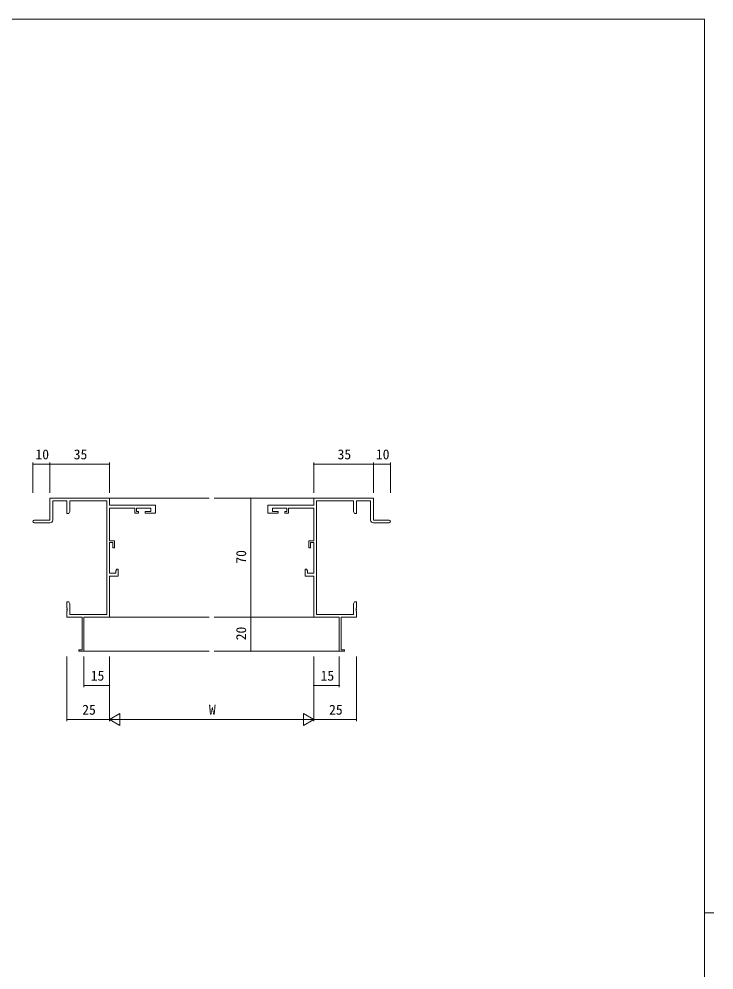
# Model space of a CAD drawing. Units: millimetres, scale not verified. Extents: x -1188 to 399, y -840 to 288.
# Drawn here: x -45 to 363, y -276 to 283 of the extents above; entities that cross this region are included whole.
import ezdxf
from ezdxf.enums import TextEntityAlignment as Align

# ---------------------------------------------------------------- set-up
doc = ezdxf.new("R2010")
doc.units = ezdxf.units.MM
doc.header["$LTSCALE"] = 4
for name, color, linetype, lineweight in [('0-1_YKK_ZWAK', 7, 'Continuous', 9), ('0-3_YKK_12', 2, 'Continuous', 9), ('0-4_YKK_D', 6, 'Continuous', 9), ('0-5_YKK_11', 7, 'Continuous', 9)]:
    doc.layers.add(name, color=color, linetype=linetype, lineweight=lineweight)
doc.styles.add('ＭＳ ゴシック', font='')
doc.styles.get('ＭＳ ゴシック').set_extended_font_data('MS Gothic')

msp = doc.modelspace()

# ---------------------------------------------------------------- linework, layer by layer
at = {"layer": '0-1_YKK_ZWAK'}
for p, q in [((357.6, 282.849), (-1182.4, 282.849)), ((357.6, 282.849), (357.6, -767.151)), ((357.6, -242.151), (363.2, -242.151))]:
    msp.add_line(p, q, dxfattribs=at)
at = {"layer": '0-3_YKK_12'}
for p, q in [((8.1, 1.435), (66.599, 1.435)), ((128.098, 1.435), (69.599, 1.435)), ((8.1, -68.565), (66.599, -68.565)), ((128.098, -68.565), (69.599, -68.565)), ((-7.2, -88.565), (66.599, -88.565)), ((143.398, -88.565), (69.599, -88.565))]:
    msp.add_line(p, q, dxfattribs=at)
at = {"layer": '0-4_YKK_D'}
for p, q in [((-36.9, 4.435), (-36.9, 22.435)), ((-26.9, 4.435), (-26.9, 22.435)), ((-26.9, 4.435), (-26.9, 22.435)), ((8.1, 4.435), (8.1, 22.435)), ((128.1, 4.435), (128.1, 22.435)), ((163.1, 4.435), (163.1, 22.435)), ((163.1, 4.435), (163.1, 22.435)), ((173.1, 4.435), (173.1, 22.435)), ((-36.9, 21.435), (-26.9, 21.435)), ((8.1, 21.435), (-26.9, 21.435)), ((128.1, 21.435), (163.1, 21.435)), ((163.1, 21.435), (173.1, 21.435)), ((115.495, 1.435), (90.1, 1.435)), ((91.1, 1.435), (91.1, -68.565)), ((115.495, -68.565), (90.1, -68.565)), ((115.495, -68.565), (90.1, -68.565)), ((91.1, -68.565), (91.1, -88.565)), ((115.495, -88.565), (90.1, -88.565)), ((-16.898, -91.565), (-16.898, -129.565)), ((-6.9, -91.565), (-6.9, -109.565)), ((8.1, -91.565), (8.1, -109.565)), ((8.102, -91.565), (8.102, -129.565)), ((8.102, -91.565), (8.102, -129.565)), ((128.1, -91.565), (128.1, -109.565)), ((128.1, -91.565), (128.1, -129.565)), ((128.1, -91.565), (128.1, -129.565)), ((143.1, -91.565), (143.1, -109.565)), ((153.1, -91.565), (153.1, -129.565)), ((8.1, -108.565), (-6.9, -108.565)), ((143.1, -108.565), (128.1, -108.565)), ((8.102, -128.565), (14.164, -125.065)), ((14.164, -132.065), (14.164, -125.065)), ((122.038, -125.065), (122.038, -132.065)), ((128.1, -128.565), (122.038, -125.065)), ((8.102, -128.565), (-16.898, -128.565)), ((8.102, -128.565), (20.227, -128.565)), ((8.102, -128.565), (14.164, -132.065)), ((15.102, -128.565), (121.1, -128.565)), ((128.1, -128.565), (115.976, -128.565)), ((128.1, -128.565), (122.038, -132.065)), ((128.1, -128.565), (153.1, -128.565))]:
    msp.add_line(p, q, dxfattribs=at)
for centre, start, end in [((-36.9, 21.435), 0, 180), ((-36.9, 21.435), 180, 0), ((-26.9, 21.435), 0, 180), ((-26.9, 21.435), 0, 180), ((-26.9, 21.435), 180, 0), ((-26.9, 21.435), 180, 0), ((8.1, 21.435), 0, 180), ((8.1, 21.435), 180, 0), ((128.1, 21.435), 0, 180), ((128.1, 21.435), 180, 0), ((163.1, 21.435), 0, 180), ((163.1, 21.435), 0, 180), ((163.1, 21.435), 180, 0), ((163.1, 21.435), 180, 0), ((173.1, 21.435), 0, 180), ((173.1, 21.435), 180, 0), ((91.1, 1.435), 90, 270), ((91.1, 1.435), 270, 90), ((91.1, -68.565), 90, 270), ((91.1, -68.565), 90, 270), ((91.1, -68.565), 270, 90), ((91.1, -68.565), 270, 90), ((91.1, -88.565), 90, 270), ((91.1, -88.565), 270, 90), ((-6.9, -108.565), 0, 180), ((-6.9, -108.565), 180, 0), ((8.1, -108.565), 0, 180), ((8.1, -108.565), 180, 0), ((128.1, -108.565), 0, 180), ((128.1, -108.565), 180, 0), ((143.1, -108.565), 0, 180), ((143.1, -108.565), 180, 0), ((-16.898, -128.565), 0, 180), ((153.1, -128.565), 0, 180), ((-16.898, -128.565), 180, 0), ((153.1, -128.565), 180, 0)]:
    msp.add_arc(centre, 0.106, start, end, dxfattribs=at)
at = {"layer": '0-5_YKK_11'}
for p, q in [((-26.9, 1.435), (-26.9, -11.565)), ((8.1, 1.435), (-26.9, 1.435)), ((8.1, -2.765), (8.1, 1.435)), ((128.1, 1.435), (163.1, 1.435)), ((128.1, -2.765), (128.1, 1.435)), ((163.1, 1.435), (163.1, -11.565)), ((-25.27, -0.195), (-16.9, -0.195)), ((-25.27, -11.565), (-25.27, -0.195)), ((-16.9, -0.195), (-16.9, -7.565)), ((-15.27, -0.195), (6.47, -0.195)), ((-15.27, -6.474), (-15.27, -0.195)), ((6.47, -0.195), (6.47, -66.935)), ((35.1, -2.765), (8.1, -2.765)), ((8.1, -4.395), (22.9, -4.395)), ((8.1, -23.665), (8.1, -4.395)), ((22.9, -4.395), (22.9, -7.365)), ((23.9, -4.395), (32.4, -4.395)), ((23.9, -6.365), (23.9, -4.395)), ((32.4, -4.395), (32.4, -6.365)), ((35.1, -7.365), (35.1, -2.765)), ((101.1, -2.765), (128.1, -2.765)), ((101.1, -7.365), (101.1, -2.765)), ((103.8, -4.395), (103.8, -6.365)), ((112.3, -4.395), (103.8, -4.395)), ((112.3, -6.365), (112.3, -4.395)), ((113.3, -4.395), (113.3, -7.365)), ((128.1, -4.395), (113.3, -4.395)), ((128.1, -23.665), (128.1, -4.395)), ((151.47, -0.195), (129.73, -0.195)), ((129.73, -0.195), (129.73, -66.935)), ((151.47, -6.474), (151.47, -0.195)), ((153.1, -0.195), (153.1, -7.565)), ((161.47, -0.195), (153.1, -0.195)), ((161.47, -11.565), (161.47, -0.195)), ((-16.9, -7.565), (-15.9, -7.565)), ((-15.9, -7.565), (-15.27, -6.474)), ((22.9, -7.365), (25.1, -7.365)), ((25.1, -6.365), (23.9, -6.365)), ((25.1, -7.365), (25.1, -6.365)), ((29.1, -6.365), (29.1, -7.365)), ((32.4, -6.365), (29.1, -6.365)), ((29.1, -7.365), (35.1, -7.365)), ((107.1, -7.365), (101.1, -7.365)), ((103.8, -6.365), (107.1, -6.365)), ((107.1, -6.365), (107.1, -7.365)), ((111.1, -6.365), (112.3, -6.365)), ((111.1, -7.365), (111.1, -6.365)), ((113.3, -7.365), (111.1, -7.365)), ((152.1, -7.565), (151.47, -6.474)), ((153.1, -7.565), (152.1, -7.565)), ((-26.9, -11.565), (-36.15, -11.565)), ((-36.15, -13.065), (-26.77, -13.065)), ((172.35, -13.065), (162.97, -13.065)), ((163.1, -11.565), (172.35, -11.565)), ((11.1, -23.665), (8.1, -23.665)), ((8.1, -24.665), (10.1, -24.665)), ((8.1, -42.735), (8.1, -24.665)), ((10.1, -24.665), (10.1, -27.865)), ((10.1, -27.865), (11.1, -27.865)), ((11.1, -27.865), (11.1, -23.665)), ((125.1, -23.665), (128.1, -23.665)), ((125.1, -27.865), (125.1, -23.665)), ((126.1, -27.865), (125.1, -27.865)), ((126.1, -24.665), (126.1, -27.865)), ((128.1, -24.665), (126.1, -24.665)), ((128.1, -42.735), (128.1, -24.665)), ((11.8, -42.735), (8.1, -42.735)), ((8.1, -44.365), (13.1, -44.365)), ((8.1, -68.565), (8.1, -44.365)), ((12.3, -40.365), (11.8, -41.231)), ((11.8, -41.231), (11.8, -42.735)), ((13.1, -40.365), (12.3, -40.365)), ((13.1, -44.365), (13.1, -40.365)), ((123.1, -40.365), (123.9, -40.365)), ((123.1, -44.365), (123.1, -40.365)), ((128.1, -44.365), (123.1, -44.365)), ((123.9, -40.365), (124.4, -41.231)), ((124.4, -41.231), (124.4, -42.735)), ((124.4, -42.735), (128.1, -42.735)), ((128.1, -68.565), (128.1, -44.365)), ((-16.9, -59.565), (-16.9, -63.107)), ((-15.9, -59.565), (-16.9, -59.565)), ((-15.27, -60.656), (-15.9, -59.565)), ((-15.27, -66.935), (-15.27, -60.656)), ((151.47, -60.656), (152.1, -59.565)), ((151.47, -66.935), (151.47, -60.656)), ((152.1, -59.565), (153.1, -59.565)), ((153.1, -59.565), (153.1, -63.107)), ((-16.9, -63.107), (-16.78, -63.29)), ((-16.78, -63.84), (-16.9, -64.023)), ((-16.9, -64.023), (-16.9, -64.107)), ((-16.9, -64.107), (-16.78, -64.29)), ((-16.78, -64.84), (-16.9, -65.023)), ((-16.9, -65.023), (-16.9, -68.565)), ((-16.78, -63.29), (-16.78, -63.84)), ((-16.78, -64.29), (-16.78, -64.84)), ((6.47, -66.935), (-15.27, -66.935)), ((129.73, -66.935), (151.47, -66.935)), ((153.1, -63.107), (152.98, -63.29)), ((152.98, -63.29), (152.98, -63.84)), ((152.98, -63.84), (153.1, -64.023)), ((153.1, -64.107), (152.98, -64.29)), ((152.98, -64.29), (152.98, -64.84)), ((152.98, -64.84), (153.1, -65.023)), ((153.1, -64.023), (153.1, -64.107)), ((153.1, -65.023), (153.1, -68.565)), ((-16.9, -68.565), (-7.9, -68.565)), ((-7.9, -68.565), (-7.9, -87.665)), ((-6.9, -68.565), (8.1, -68.565)), ((-6.9, -88.565), (-6.9, -68.565)), ((143.1, -68.565), (128.1, -68.565)), ((143.1, -88.565), (143.1, -68.565)), ((144.1, -68.565), (144.1, -87.665)), ((153.1, -68.565), (144.1, -68.565)), ((-9.9, -87.665), (-9.9, -88.565)), ((-7.9, -87.665), (-9.9, -87.665)), ((-9.9, -88.565), (-6.9, -88.565)), ((146.1, -88.565), (143.1, -88.565)), ((144.1, -87.665), (146.1, -87.665)), ((146.1, -87.665), (146.1, -88.565))]:
    msp.add_line(p, q, dxfattribs=at)
for centre, radius, start, end in [((-36.15, -12.315), 0.75, 89.99998, 270), ((-26.77, -11.565), 1.5, 270, 359.99998), ((162.97, -11.565), 1.5, 180, 269.99998), ((172.35, -12.315), 0.75, 269.99998, 90)]:
    msp.add_arc(centre, radius, start, end, dxfattribs=at)

# ---------------------------------------------------------------- texts
at = {"layer": '0-4_YKK_D', "color": 4, "style": 'ＭＳ ゴシック'}
for s, p in [('10', (-35.42, 22.435)), ('35', (-12.92, 22.435)), ('35', (142.08, 22.435)), ('10', (164.58, 22.435)), ('15', (-2.92, -107.565)), ('15', (132.08, -107.565)), ('25', (-7.918, -127.565)), ('W', (66.501, -127.565)), ('25', (137.08, -127.565))]:
    msp.add_text(s, height=5.865, dxfattribs=at).set_placement(p, align=Align.BOTTOM_LEFT)
for s, p in [('70', (90.1, -37.085)), ('20', (90.1, -82.085))]:
    msp.add_text(s, height=5.865, rotation=90, dxfattribs=at).set_placement(p, align=Align.BOTTOM_LEFT)

doc.saveas('drawing.dxf')
